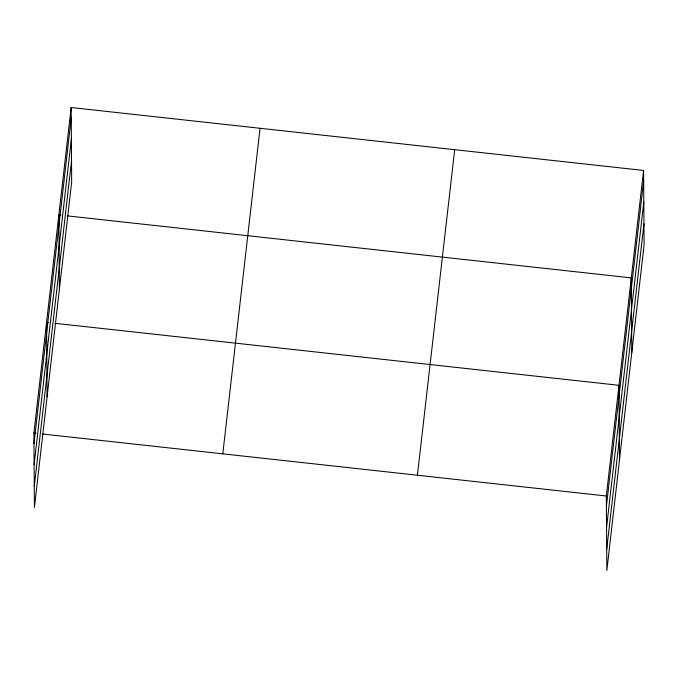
<?xml version="1.0" encoding="UTF-8"?>
<svg xmlns="http://www.w3.org/2000/svg" width="678" height="678" viewBox="0 0 678 678"><rect width="100%" height="100%" fill="white"/><g stroke="black" fill="none" stroke-linecap="round" stroke-linejoin="round"><path stroke-width="1.02" d="M71.156 107.514L71.673 182.001L34.417 507.551L33.9 433.064L71.156 107.514L643.583 170.449L644.1 244.936L606.844 570.486L606.327 495.999L643.583 170.449M33.976 443.522L71.224 117.972M34.12 464.65L71.376 139.109M34.273 486.423L71.529 160.872M222.799 453.828L260.055 128.286M417.428 475.227L454.684 149.677M606.395 506.458L643.651 180.907M606.547 527.586L643.803 202.036M606.7 549.358L643.956 223.808M60.961 215.18L58.859 214.943L59.384 289.438M67.258 215.867L631.286 277.878L631.803 352.365M48.663 322.609L46.57 322.381L47.087 396.867M54.96 323.304L618.989 385.307L619.514 459.803M33.9 433.064L36.002 433.293M42.299 433.988L606.327 495.999"/></g></svg>
